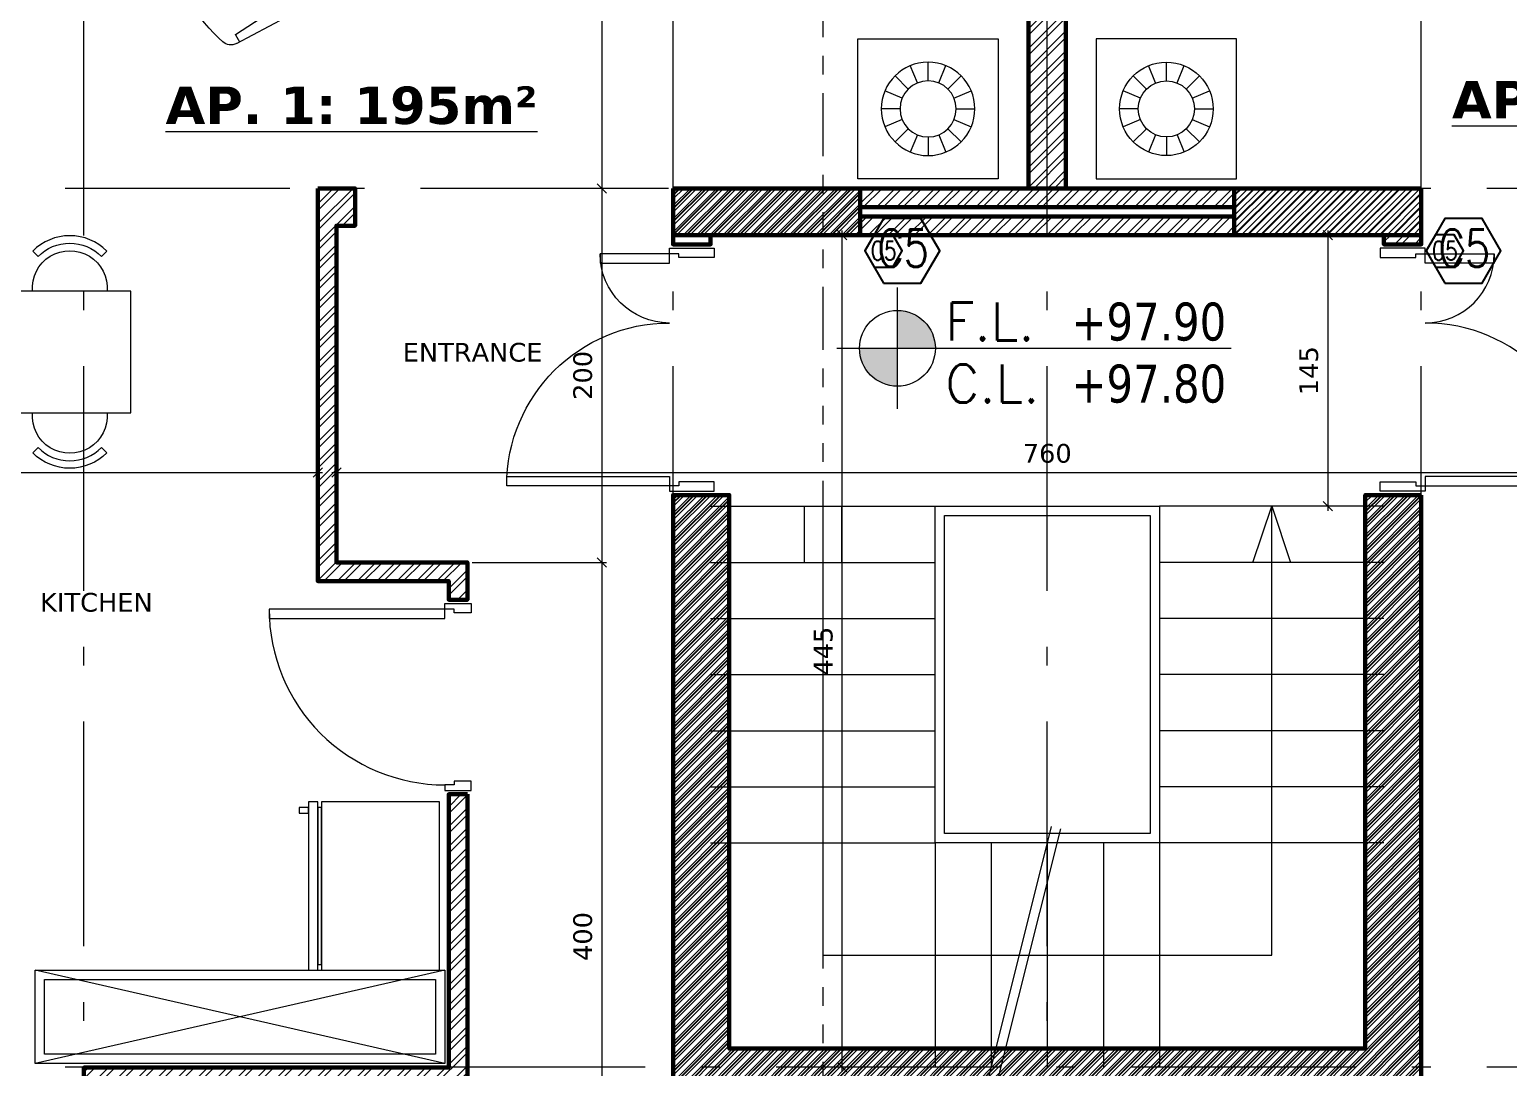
# Model space of a CAD drawing. Header units: inches. Extents: x -48 to 777, y -156 to 510.
# Drawn here: x 493.74 to 501.64, y 242.86 to 248.41 of the extents above; entities that cross this region are included whole.
import ezdxf
from ezdxf.enums import TextEntityAlignment as Align

# ---------------------------------------------------------------- set-up
doc = ezdxf.new("R2010")
doc.units = ezdxf.units.IN
doc.header["$MEASUREMENT"] = 0
for name, pattern in [('ACAD_ISO06W100', [36, 24, -3, 0, -3, 0, -3, 0, -3]), ('ACAD_ISO10W100', [18, 12, -3, 0, -3]), ('NUHA', [1.45, 0.75, -0.25, 0.2, -0.25])]:
    doc.linetypes.add(name, pattern=pattern)
doc.layers.get('Defpoints').update_dxf_attribs({"lineweight": 5})
for name, color, linetype, lineweight in [('A-AXIS', 253, 'ACAD_ISO10W100', 5), ('A-AXIS ST', 251, 'ACAD_ISO10W100', 5), ('A-DIM', 9, 'Continuous', 5), ('A-DOORS', 38, 'Continuous', 20), ('A-FURN1', 211, 'Continuous', 15), ('A-PILLARS', 1, 'Continuous', 60), ('A-SANITARY', 120, 'Continuous', 5), ('A-SIGNS1', 20, 'Continuous', 15), ('A-SIGNS2', 30, 'Continuous', 15), ('A-STAIRS', 135, 'Continuous', 20), ('A-TEXT', 50, 'Continuous', 15), ('A-WALLS', 7, 'Continuous', 60), ('D-METAL', 156, 'Continuous', 20), ('H-PILLARS', 61, 'Continuous', 5), ('H-WALLS', 51, 'Continuous', 5), ('modificat', 127, 'Continuous', 15)]:
    doc.layers.add(name, color=color, linetype=linetype, lineweight=lineweight)
for name, color, linetype in [('str-col-hatch', 8, 'Continuous'), ('str-COL-TAG-100', 1, 'Continuous'), ('str-COL-TAG-50', 7, 'Continuous'), ('str-columns', 3, 'Continuous'), ('str-walls', 5, 'Continuous')]:
    doc.layers.add(name, color=color, linetype=linetype)
doc.styles.add('ROMAND', font='verdana.ttf')
doc.styles.add('ROMANS', font='romans__.ttf', dxfattribs={"height": 0.14})
doc.dimstyles.new('M-1.50', dxfattribs={"dimtxt": 0.1, "dimasz": 0.05, "dimexe": 0.025, "dimexo": 0.025, "dimgap": 0.05, "dimtad": 1, "dimlfac": 100, "dimrnd": 0.5, "dimzin": 9, "dimdsep": 46, "dimtxsty": 'ROMAND', "dimblk": 'OBLIQUE', "dimcen": 1, "dimdle": 0.025, "dimclrd": 256, "dimclre": 256, "dimclrt": 2, "dimadec": 0, "dimazin": 0, "dimtfac": 0.666667, "dimtmove": 2, "dimatfit": 3, "dimfxl": 0.04, "dimtolj": 1, "dimtzin": 5, "dimlwd": -1, "dimlwe": -1, "dimarcsym": 0})
pattern_1 = [(45, (-242.49175, -76.21088), (-0.0530330086, 0.0530330086), []), (45, (-242.4564, -76.21088), (-0.0530330086, 0.0530330086), [])]
pattern_2 = [(45, (0, 99), (-0.053033009, 0.053033009), []), (45, (0.035355, 99), (-0.053033009, 0.053033009), [])]

# ---------------------------------------------------------------- blocks, each defined once
blk = doc.blocks.new('dzhgjfcgxbf')
for p, q in [((631.6, 370.2882), (631.5618, 370.3806)), ((631.6574, 370.2996), (631.6574, 370.3996)), ((631.7148, 370.2882), (631.7531, 370.3806)), ((631.5514, 370.2557), (631.4807, 370.3264)), ((631.7635, 370.2557), (631.8342, 370.3264)), ((631.5189, 370.207), (631.4265, 370.2453)), ((631.796, 370.207), (631.8884, 370.2453)), ((631.5074, 370.1496), (631.4074, 370.1496)), ((631.8074, 370.1496), (631.9074, 370.1496)), ((631.5189, 370.0922), (631.4265, 370.0539)), ((631.5514, 370.0435), (631.4807, 369.9728)), ((631.7635, 370.0435), (631.8342, 369.9728)), ((631.796, 370.0922), (631.8884, 370.0539)), ((631.6, 370.011), (631.5618, 369.9186)), ((631.6574, 369.9996), (631.6574, 369.8996)), ((631.7148, 370.011), (631.7531, 369.9186))]:
    blk.add_line(p, q)
for radius in [0.25, 0.15]:
    blk.add_circle((631.6574, 370.1496), radius)
blk = doc.blocks.new('GXFHGCGFCD')
at = {"layer": 'A-SIGNS1', "linetype": 'NUHA'}
h = blk.add_hatch(color=256, dxfattribs=at)
h.paths.add_polyline_path([(90.3819, 61.3301), (90.3819, 61.1701), (90.5419, 61.1701, 0.414214)])
h.paths.add_polyline_path([(90.3819, 61.1701), (90.2219, 61.1701, 0.414214), (90.3819, 61.0101)])
at = {"layer": 'A-SIGNS1'}
for p, q in [((90.3819, 60.9141), (90.3819, 61.4261)), ((90.1259, 61.1701), (91.7898, 61.1701))]:
    blk.add_line(p, q, dxfattribs=at)
blk.add_circle((90.3819, 61.1701), 0.16, dxfattribs=at)
blk = doc.blocks.new('DGXFHXFGDFD')
at = {"layer": 'A-SIGNS1'}
blk.add_blockref('GXFHGCGFCD', (0, 0), dxfattribs=at)
at = {"layer": 'A-SIGNS2', "linetype": 'NUHA', "style": 'ROMANS'}
for s, p in [('F.L.', (90.5835, 61.2031)), ('C.L.', (90.5835, 60.9413))]:
    blk.add_text(s, height=0.16, dxfattribs=at).set_placement(p)
at = {"layer": 'A-SIGNS2', "style": 'ROMANS', "width": 0.910135, "flags": 4}
for tag, p, p2 in [('NIV.FINI', (91.1159, 61.2031), (91.7898, 61.2031)), ('NIV.BETON', (91.1159, 60.9413), (91.7898, 60.9413))]:
    blk.add_attdef(tag, text='', height=0.16, dxfattribs=at).set_placement(p, p2, align=Align.FIT)
blk = doc.blocks.new('*U33')
for points in [[(1220, 870), (1220, 0), (1270, 0), (1270, 870)], [(80, 370), (80, 0), (30, 0), (30, 370)], [(30, 0), (0, 0), (0, -240), (50, -240), (50, -50), (30, -50), (30, 0)], [(1270, 0), (1300, 0), (1300, -240), (1250, -240), (1250, -50), (1270, -50), (1270, 0)]]:
    blk.add_lwpolyline(points, close=True)
for centre, radius, start, end in [((1270, 0), 870, 90, 180), ((30, 0), 370, 0, 90)]:
    blk.add_arc(centre, radius, start, end)
blk = doc.blocks.new('*U36')
for points in [[(130, -160), (100, -160), (100, -20), (150, -20), (150, -110), (130, -110), (130, -160)], [(1070, -160), (1100, -160), (1100, -20), (1050, -20), (1050, -110), (1070, -110), (1070, -160)], [(180, -1100), (180, -160), (130, -160), (130, -1100)]]:
    blk.add_lwpolyline(points, close=True)
blk.add_arc((130, -160), 940, 270, 0)
blk = doc.blocks.new('dgfhfjftdr')
for p, q in [((626.4171, 371.6775), (625.8677, 371.7032)), ((625.8405, 371.6693), (625.8404, 371.6414)), ((626.394, 371.6295), (625.8675, 371.6074)), ((626.3957, 371.6312), (626.3958, 371.6784)), ((626.4903, 371.5975), (626.4818, 371.6265)), ((625.8385, 370.8722), (625.8386, 370.9)), ((626.3923, 370.9093), (625.8658, 370.9339)), ((626.3939, 370.9075), (626.3938, 370.8584)), ((626.4887, 370.9407), (626.48, 370.9118)), ((626.4151, 370.8612), (625.8656, 370.8381))]:
    blk.add_line(p, q)
at = {"extrusion": (0, 0, -1)}
for centre, major_axis, start_param, end_param in [((625.8668, 371.676), (0.0192, 0.0192), 3.676099, 5.532161), ((625.841, 371.5474), (0.0926, 0.0926), 3.923254, 5.487744), ((625.8667, 371.6345), (0.0192, 0.0192), 2.326718, 4.18278), ((625.2447, 371.272), (0.754, 0.754), 0.449496, 1.125822), ((626.3939, 371.6312), (0.00125, 0.00125), 0.787847, 2.314305), ((626.4138, 371.6066), (0.0501, 0.0501), -0.738611, 0.501265), ((625.3074, 371.272), (0.8675, 0.8675), 0.516881, 1.058813), ((627.1695, 371.2675), (1.0507, 1.0507), 3.74268, 4.116199), ((625.8397, 370.994), (0.0926, 0.0926), 2.371136, 3.935625), ((625.8649, 370.9068), (0.0192, 0.0192), 3.676099, 5.532161), ((626.3922, 370.9075), (0.00125, 0.00125), -0.738611, 0.787847), ((626.4121, 370.932), (0.0501, 0.0501), 1.074429, 2.314305), ((625.8648, 370.8653), (0.0192, 0.0192), 2.326718, 4.18278)]:
    blk.add_ellipse(centre, major_axis=major_axis, ratio=1, start_param=start_param, end_param=end_param, dxfattribs=at)
blk = doc.blocks.new('DZGXFDHYN')
for points in [[(28.3776, 30.5482), (29.2776, 30.5482), (29.2776, 31.1782), (28.3776, 31.1782)], [(28.3776, 30.4782), (29.2776, 30.4782), (29.2776, 30.5282), (28.3776, 30.5282)], [(28.4076, 30.5282), (29.2476, 30.5282), (29.2476, 30.5482), (28.4076, 30.5482)], [(28.4376, 30.4782), (28.4076, 30.4782), (28.4076, 30.4282), (28.4376, 30.4282)]]:
    blk.add_lwpolyline(points, close=True)
blk = doc.blocks.new('AXIS')
at = {"layer": 'A-AXIS ST', "ltscale": 0.1}
for p, q in [((637.51853, 296.91777), (637.51853, 336.01919)), ((640.66853, 296.91777), (640.66853, 336.01919)), ((642.66853, 296.91777), (642.66853, 336.01919)), ((644.66853, 296.91777), (644.66853, 336.01919)), ((657.61853, 323.76934), (627.81853, 323.76934)), ((657.61853, 319.06933), (627.81853, 319.06933))]:
    blk.add_line(p, q, dxfattribs=at)
blk = doc.blocks.new('_Oblique')
at = {"color": 0, "linetype": 'ByBlock', "lineweight": -2}
blk.add_line((-0.5, -0.5), (0.5, 0.5), dxfattribs=at)
blk = doc.blocks.new('*D1339')
at = {"layer": 'A-DIM', "transparency": 16777216}
blk.add_line((491.2018, 246.0387), (495.3018, 246.0387), dxfattribs=at)
at = {"layer": 'Defpoints', "color": 0, "transparency": 16777216}
for p in [(491.2268, 246.0387), (495.2768, 246.0387), (495.2768, 246.0387)]:
    blk.add_point(p, dxfattribs=at)
at = {"layer": 'A-DIM', "transparency": 16777216, "xscale": 0.05, "yscale": 0.05, "zscale": 0.05, "rotation": 180}
blk.add_blockref('_Oblique', (491.2268, 246.0387), dxfattribs=at)
at = {"layer": 'A-DIM', "transparency": 16777216, "xscale": 0.05, "yscale": 0.05, "zscale": 0.05}
blk.add_blockref('_Oblique', (495.2768, 246.0387), dxfattribs=at)
at = {"layer": 'A-DIM', "color": 2, "transparency": 16777216, "insert": (493.2518, 246.1407), "char_height": 0.1, "attachment_point": 5, "style": 'ROMAND'}
blk.add_mtext('\\A1;405', dxfattribs=at)
blk = doc.blocks.new('*D1340')
at = {"layer": 'A-DIM', "transparency": 16777216}
for p, q in [((495.3518, 246.0387), (503.0018, 246.0387)), ((495.3768, 246.0137), (495.3768, 246.0137))]:
    blk.add_line(p, q, dxfattribs=at)
at = {"layer": 'Defpoints', "color": 0, "transparency": 16777216}
for p in [(495.3768, 246.0387), (502.9768, 246.0387), (502.9768, 246.0387)]:
    blk.add_point(p, dxfattribs=at)
at = {"layer": 'A-DIM', "transparency": 16777216, "xscale": 0.05, "yscale": 0.05, "zscale": 0.05, "rotation": 180}
blk.add_blockref('_Oblique', (495.3768, 246.0387), dxfattribs=at)
at = {"layer": 'A-DIM', "transparency": 16777216, "xscale": 0.05, "yscale": 0.05, "zscale": 0.05}
blk.add_blockref('_Oblique', (502.9768, 246.0387), dxfattribs=at)
at = {"layer": 'A-DIM', "color": 2, "transparency": 16777216, "insert": (499.1768, 246.1407), "char_height": 0.1, "attachment_point": 5, "style": 'ROMAND'}
blk.add_mtext('\\A1;760', dxfattribs=at)
blk = doc.blocks.new('*D1352')
at = {"layer": 'A-DIM', "transparency": 16777216}
blk.add_line((500.6768, 247.3337), (500.6768, 245.8337), dxfattribs=at)
at = {"layer": 'Defpoints', "color": 0, "transparency": 16777216}
for p in [(500.6768, 247.3087), (500.6768, 245.8587), (500.6768, 245.8587)]:
    blk.add_point(p, dxfattribs=at)
at = {"layer": 'A-DIM', "transparency": 16777216, "xscale": 0.05, "yscale": 0.05, "zscale": 0.05}
for p, rotation in [((500.6768, 247.3087), 90), ((500.6768, 245.8587), 270)]:
    blk.add_blockref('_Oblique', p, dxfattribs=dict(at, rotation=rotation))
at = {"layer": 'A-DIM', "color": 2, "transparency": 16777216, "insert": (500.5756, 246.5837), "char_height": 0.1, "attachment_point": 5, "rotation": 90, "style": 'ROMAND'}
blk.add_mtext('\\A1;145', dxfattribs=at)
blk = doc.blocks.new('*D1234')
at = {"layer": 'A-DIM', "transparency": 16777216}
for p, q in [((496.8304, 253.8085), (496.7709, 253.8085)), ((496.7959, 253.8335), (496.7959, 247.5334)), ((497.1518, 247.5584), (496.7709, 247.5584))]:
    blk.add_line(p, q, dxfattribs=at)
at = {"layer": 'Defpoints', "color": 0, "transparency": 16777216}
for p in [(496.8554, 253.8085), (496.7959, 247.5584), (497.1768, 247.5584)]:
    blk.add_point(p, dxfattribs=at)
at = {"layer": 'A-DIM', "transparency": 16777216, "xscale": 0.05, "yscale": 0.05, "zscale": 0.05}
for p, rotation in [((496.7959, 253.8085), 90), ((496.7959, 247.5584), 270)]:
    blk.add_blockref('_Oblique', p, dxfattribs=dict(at, rotation=rotation))
at = {"layer": 'A-DIM', "color": 2, "transparency": 16777216, "insert": (496.6938, 250.6835), "char_height": 0.1, "attachment_point": 5, "rotation": 90, "style": 'ROMAND'}
blk.add_mtext('\\A1;625', dxfattribs=at)
blk = doc.blocks.new('*D1235')
at = {"layer": 'A-DIM', "transparency": 16777216}
for p, q in [((497.1518, 247.5584), (496.7709, 247.5584)), ((496.7959, 247.5834), (496.7959, 245.5334)), ((496.1018, 245.5584), (496.8209, 245.5584))]:
    blk.add_line(p, q, dxfattribs=at)
at = {"layer": 'Defpoints', "color": 0, "transparency": 16777216}
for p in [(497.1768, 247.5584), (496.0768, 245.5584), (496.7959, 245.5584)]:
    blk.add_point(p, dxfattribs=at)
at = {"layer": 'A-DIM', "transparency": 16777216, "xscale": 0.05, "yscale": 0.05, "zscale": 0.05}
for p, rotation in [((496.7959, 247.5584), 90), ((496.7959, 245.5584), 270)]:
    blk.add_blockref('_Oblique', p, dxfattribs=dict(at, rotation=rotation))
at = {"layer": 'A-DIM', "color": 2, "transparency": 16777216, "insert": (496.6938, 246.5584), "char_height": 0.1, "attachment_point": 5, "rotation": 90, "style": 'ROMAND'}
blk.add_mtext('\\A1;200', dxfattribs=at)
blk = doc.blocks.new('*D1236')
at = {"layer": 'A-DIM', "transparency": 16777216}
for p, q in [((496.7959, 245.5834), (496.7959, 241.5319)), ((496.1018, 245.5584), (496.8209, 245.5584)), ((496.7968, 241.5569), (496.7709, 241.5569))]:
    blk.add_line(p, q, dxfattribs=at)
at = {"layer": 'Defpoints', "color": 0, "transparency": 16777216}
for p in [(496.0768, 245.5584), (496.7959, 241.5569), (496.8218, 241.5569)]:
    blk.add_point(p, dxfattribs=at)
at = {"layer": 'A-DIM', "transparency": 16777216, "xscale": 0.05, "yscale": 0.05, "zscale": 0.05}
for p, rotation in [((496.7959, 245.5584), 90), ((496.7959, 241.5569), 270)]:
    blk.add_blockref('_Oblique', p, dxfattribs=dict(at, rotation=rotation))
at = {"layer": 'A-DIM', "color": 2, "transparency": 16777216, "insert": (496.6938, 243.5577), "char_height": 0.1, "attachment_point": 5, "rotation": 90, "style": 'ROMAND'}
blk.add_mtext('\\A1;400', dxfattribs=at)
blk = doc.blocks.new('*D1312')
at = {"layer": 'A-DIM', "transparency": 16777216}
for p, q in [((498.0809, 242.8334), (498.0809, 247.3334)), ((498.394, 247.3084), (498.0559, 247.3084)), ((498.5518, 242.8584), (498.0559, 242.8584))]:
    blk.add_line(p, q, dxfattribs=at)
at = {"layer": 'Defpoints', "color": 0, "transparency": 16777216}
for p in [(498.0809, 247.3084), (498.419, 247.3084), (498.5768, 242.8584)]:
    blk.add_point(p, dxfattribs=at)
at = {"layer": 'A-DIM', "transparency": 16777216, "xscale": 0.05, "yscale": 0.05, "zscale": 0.05}
for p, rotation in [((498.0809, 247.3084), 90), ((498.0809, 242.8584), 270)]:
    blk.add_blockref('_Oblique', p, dxfattribs=dict(at, rotation=rotation))
at = {"layer": 'A-DIM', "color": 2, "transparency": 16777216, "insert": (497.9799, 245.0834), "char_height": 0.1, "attachment_point": 5, "rotation": 90, "style": 'ROMAND'}
blk.add_mtext('\\A1;445', dxfattribs=at)
blk = doc.blocks.new('tags')
at = {"layer": 'str-COL-TAG-100', "color": 2}
blk.add_lwpolyline([(0.125, -0.2616), (0.325, -0.2616), (0.425, -0.0884), (0.325, 0.0848), (0.125, 0.0848), (0.025, -0.0884)], close=True, dxfattribs=at)
at = {"layer": 'str-COL-TAG-50', "color": 2}
blk.add_lwpolyline([(0.075, -0.175), (0.175, -0.175), (0.225, -0.0884), (0.175, -0.0018), (0.075, -0.0018), (0.025, -0.0884)], close=True, dxfattribs=at)
at = {"layer": 'str-COL-TAG-100', "color": 1, "style": 'ROMANS', "width": 0.699426}
blk.add_attdef('NUMBER', text='', height=0.2, dxfattribs=at).set_placement((0.0918, -0.1741), (0.3679, -0.1741), align=Align.FIT)
at = {"layer": 'str-COL-TAG-50', "color": 1, "style": 'ROMANS', "width": 0.697102}
blk.add_attdef('NUMBER', text='', height=0.1, dxfattribs=at).set_placement((0.0562, -0.1375), (0.1938, -0.1375), align=Align.FIT)

msp = doc.modelspace()

# ---------------------------------------------------------------- hatches: boundary and pattern name
at = {"layer": 'H-PILLARS'}
h = msp.add_hatch(dxfattribs=at)
h.set_pattern_fill('ANSI31', color=256, scale=0.2)
h.set_pattern_definition([(45, (-44.191753, -76.21929), (-0.0176776695, 0.0176776695), [])])
h.paths.add_polyline_path([(497.17678, 247.55845), (497.17678, 247.30845), (498.17678, 247.30845), (498.17678, 247.55845)])
h = msp.add_hatch(dxfattribs=at)
h.set_pattern_fill('ANSI31', color=256, scale=0.2)
h.set_pattern_definition([(45, (-44.991753, -76.21929), (-0.0176776695, 0.0176776695), [])])
h.paths.add_polyline_path([(501.17678, 247.55845), (501.17678, 247.30845), (500.17678, 247.30845), (500.17678, 247.55845)])
h = msp.add_hatch(dxfattribs=at)
h.set_pattern_fill('ANSI31', color=256, scale=0.2)
h.set_pattern_definition([(45, (-44.491753, -76.21929), (-0.0176776695, 0.0176776695), [])])
h.paths.add_polyline_path([(501.17678, 245.91845), (501.17678, 242.65688), (497.17678, 242.65688), (497.17678, 245.91845), (497.47678, 245.91845), (497.47678, 242.95845), (500.87678, 242.95845), (500.87678, 245.91845)])
at = {"layer": 'H-WALLS'}
h = msp.add_hatch(dxfattribs=at)
h.set_pattern_fill('ANSI32', color=256, scale=0.2)
h.set_pattern_definition(pattern_1)
h.paths.add_polyline_path([(499.27678, 247.55845), (499.07678, 247.55845), (499.07678, 253.80845), (499.27678, 253.80845)])
h = msp.add_hatch(dxfattribs=at)
h.set_pattern_fill('ANSI32', color=256, scale=0.2)
h.set_pattern_definition(pattern_1)
h.paths.add_polyline_path([(495.27678, 247.55845), (495.47678, 247.55845), (495.47678, 247.35845), (495.37678, 247.35845), (495.37678, 245.55845), (496.07678, 245.55845), (496.07678, 245.35845), (495.97678, 245.35845), (495.97678, 245.45845), (495.27678, 245.45845)], flags=17)
h = msp.add_hatch(dxfattribs=at)
h.set_pattern_fill('ANSI32', color=256, scale=0.2)
h.set_pattern_definition(pattern_2)
h.paths.add_polyline_path([(500.17678, 247.55845), (498.17678, 247.55845), (498.17678, 247.45845), (500.17678, 247.45845)])
h = msp.add_hatch(dxfattribs=at)
h.set_pattern_fill('ANSI32', color=256, scale=0.2)
h.set_pattern_definition(pattern_2)
h.paths.add_polyline_path([(500.17678, 247.40845), (498.17678, 247.40845), (498.17678, 247.30845), (500.17678, 247.30845)])
h = msp.add_hatch(dxfattribs=at)
h.set_pattern_fill('ANSI32', color=256, scale=0.2)
h.set_pattern_definition(pattern_2)
h.paths.add_polyline_path([(500.97678, 247.30845), (501.17678, 247.30845), (501.17678, 247.25845), (500.97678, 247.25845)])
h = msp.add_hatch(dxfattribs=at)
h.set_pattern_fill('ANSI32', color=256, scale=0.2)
h.set_pattern_definition(pattern_1)
h.paths.add_polyline_path([(496.07678, 244.31845), (495.97678, 244.31845), (495.97678, 242.85688), (494.02678, 242.85688), (494.02678, 242.75688), (495.97678, 242.75688), (495.97678, 242.67648), (496.07678, 242.67648)], flags=17)
at = {"layer": 'str-col-hatch'}
h = msp.add_hatch(dxfattribs=at)
h.set_pattern_fill('ANSI31', color=256, scale=0.4)
h.set_pattern_definition([(45, (-198.20302, 196.5992), (-0.035355339, 0.035355339), [])])
h.paths.add_polyline_path([(497.17678, 247.55845), (497.17678, 247.30845), (498.17678, 247.30845), (498.17678, 247.55845)])
h = msp.add_hatch(dxfattribs=at)
h.set_pattern_fill('ANSI31', color=256, scale=0.4)
h.set_pattern_definition([(45, (-195.20302, 196.5992), (-0.035355339, 0.035355339), [])])
h.paths.add_polyline_path([(500.17678, 247.55845), (500.17678, 247.30845), (501.17678, 247.30845), (501.17678, 247.55845)])
at = {"layer": 'str-walls'}
h = msp.add_hatch(dxfattribs=at)
h.set_pattern_fill('ANSI31', color=8, scale=0.4)
h.set_pattern_definition([(45, (-99, 1e-10), (-0.035355339, 0.035355339), [])])
h.paths.add_polyline_path([(497.47678, 245.91845), (497.47678, 242.95845), (500.87678, 242.95845), (500.87678, 245.91845), (501.17678, 245.91845), (501.17678, 242.65688), (497.17679, 242.65686), (497.17677, 245.91845)])

# ---------------------------------------------------------------- linework, layer by layer
at = {"layer": 'A-AXIS', "linetype": 'ACAD_ISO06W100', "ltscale": 0.014}
msp.add_lwpolyline([(497.97678, 261.53523), (497.97678, 206.99672)], dxfattribs=at)
at = {"layer": 'A-FURN1'}
for points in [[(498.91476, 247.60855), (498.16476, 247.60855), (498.16476, 248.35855), (498.91476, 248.35855)], [(499.43879, 247.60855), (500.18879, 247.60855), (500.18879, 248.35855), (499.43879, 248.35855)]]:
    msp.add_lwpolyline(points, close=True, dxfattribs=at)
at = {"layer": 'A-FURN1', "extrusion": (0, 0, -1)}
for points in [[(-493.75309, 247.22317), (-493.78137, 247.19489, 0.4142136), (-494.12078, 247.19489), (-494.14907, 247.22317, -0.4142136)], [(-493.75309, 246.14371), (-493.78137, 246.17199, -0.4142136), (-494.12078, 246.17199), (-494.14907, 246.14371, 0.4142136)]]:
    msp.add_lwpolyline(points, format="xyb", close=True, dxfattribs=at)
for centre, start, end in [((-493.95108, 247.02518), 355.198389, 184.801611), ((-493.95108, 246.3417), 175.198389, 4.801611)]:
    msp.add_arc(centre, 0.2, start, end, dxfattribs=at)
at = {"layer": 'A-PILLARS'}
for points in [[(497.17678, 247.55845), (497.17678, 247.30845), (498.17678, 247.30845), (498.17678, 247.55845)], [(501.17678, 247.55845), (501.17678, 247.30845), (500.17678, 247.30845), (500.17678, 247.55845)], [(501.17678, 245.91845), (501.17678, 242.65688), (497.17678, 242.65688), (497.17678, 245.91845), (497.47678, 245.91845), (497.47678, 242.95845), (500.87678, 242.95845), (500.87678, 245.91845)]]:
    msp.add_lwpolyline(points, close=True, dxfattribs=at)
at = {"layer": 'A-SANITARY'}
msp.add_lwpolyline([(491.22678, 247.00844), (491.22678, 247.00844), (491.22678, 242.85688), (491.22896, 243.05688), (491.82678, 243.05688), (491.82678, 246.35844), (494.27678, 246.35844), (494.27678, 247.00844), (491.22678, 247.00844)], dxfattribs=at)
at = {"layer": 'A-SIGNS1'}
for p, q in [((499.1986, 244.14572), (498.86136, 242.79676)), ((499.2471, 244.13359), (498.90986, 242.78464))]:
    msp.add_line(p, q, dxfattribs=at)
for points in [[(497.87678, 245.85845), (497.87678, 245.55845)], [(497.97678, 245.85845), (497.97678, 243.45845), (500.37678, 243.45845), (500.37678, 245.85845)], [(498.07678, 245.85845), (498.07678, 245.55845)], [(500.27678, 245.55845), (500.37678, 245.85845), (500.47678, 245.55845)]]:
    msp.add_lwpolyline(points, dxfattribs=at)
at = {"layer": 'A-STAIRS'}
for p, q in [((498.57678, 244.05845), (498.57678, 242.85845)), ((498.87678, 244.05845), (498.87678, 242.85845)), ((499.17678, 244.05845), (499.17678, 242.85845)), ((499.47678, 244.05845), (499.47678, 242.85845)), ((499.77678, 244.05845), (499.77678, 242.85845))]:
    msp.add_line(p, q, dxfattribs=at)
for points in [[(497.37678, 245.85845), (498.57678, 245.85845)], [(500.97678, 245.85845), (499.77678, 245.85845)], [(498.57678, 244.05845), (498.57678, 245.74595)], [(497.37678, 245.55845), (498.57678, 245.55845)], [(500.97678, 245.55845), (499.77678, 245.55845)], [(497.37678, 245.25845), (498.57678, 245.25845)], [(500.97678, 245.25845), (499.77678, 245.25845)], [(497.37678, 244.95845), (498.57678, 244.95845)], [(500.97678, 244.95845), (499.77678, 244.95845)], [(497.37678, 244.65845), (498.57678, 244.65845)], [(500.97678, 244.65845), (499.77678, 244.65845)], [(497.37678, 244.35845), (498.57678, 244.35845)], [(500.97678, 244.35845), (499.77678, 244.35845)], [(497.37678, 244.05845), (498.57678, 244.05845)], [(500.97678, 244.05845), (499.77678, 244.05845)]]:
    msp.add_lwpolyline(points, dxfattribs=at)
at = {"layer": 'A-WALLS'}
for points in [[(499.27678, 247.55845), (499.07678, 247.55845), (499.07678, 253.80845), (499.27678, 253.80845)], [(495.27678, 247.55845), (495.47678, 247.55845), (495.47678, 247.35845), (495.37678, 247.35845), (495.37678, 245.55845), (496.07678, 245.55845), (496.07678, 245.35845), (495.97678, 245.35845), (495.97678, 245.45845), (495.27678, 245.45845)], [(500.17678, 247.55845), (498.17678, 247.55845), (498.17678, 247.45845), (500.17678, 247.45845)], [(500.17678, 247.40845), (498.17678, 247.40845), (498.17678, 247.30845), (500.17678, 247.30845)], [(497.37678, 247.30845), (497.17678, 247.30845), (497.17678, 247.25845), (497.37678, 247.25845)], [(500.97678, 247.30845), (501.17678, 247.30845), (501.17678, 247.25845), (500.97678, 247.25845)], [(496.07678, 244.31845), (495.97678, 244.31845), (495.97678, 242.85688), (494.02678, 242.85688), (494.02678, 242.75688), (495.97678, 242.75688), (495.97678, 242.67648), (496.07678, 242.67648)]]:
    msp.add_lwpolyline(points, close=True, dxfattribs=at)
at = {"layer": 'D-METAL'}
for points in [[(498.57678, 245.85845), (499.77678, 245.85845), (499.77678, 244.05845), (498.57678, 244.05845)], [(498.62678, 245.80845), (499.72678, 245.80845), (499.72678, 244.10845), (498.62678, 244.10845)]]:
    msp.add_lwpolyline(points, close=True, dxfattribs=at)
at = {"layer": 'modificat'}
for p, q in [((495.95678, 242.87845), (493.76678, 243.37845)), ((495.95678, 243.37845), (493.76678, 242.87845))]:
    msp.add_line(p, q, dxfattribs=at)
for points in [[(493.76678, 243.37845), (495.95678, 243.37845), (495.95678, 242.87845), (493.76678, 242.87845)], [(493.81678, 243.32845), (495.90678, 243.32845), (495.90678, 242.92845), (493.81678, 242.92845)]]:
    msp.add_lwpolyline(points, close=True, dxfattribs=at)
at = {"layer": 'str-columns'}
for points in [[(498.17678, 247.30845), (498.17678, 247.55845), (497.17678, 247.55845), (497.17678, 247.30845)], [(501.17678, 247.30845), (501.17678, 247.55845), (500.17678, 247.55845), (500.17678, 247.30845)]]:
    msp.add_lwpolyline(points, close=True, dxfattribs=at)
at = {"layer": 'str-walls'}
msp.add_lwpolyline([(497.47678, 245.91845), (497.47678, 242.95845), (500.87678, 242.95845), (500.87678, 245.91845), (501.17678, 245.91845), (501.17678, 242.65688), (497.17679, 242.65686), (497.17677, 245.91845)], close=True, dxfattribs=at)

# ---------------------------------------------------------------- block references
at = {"layer": 'A-DIM'}
msp.add_blockref('AXIS', (-143.49175, -76.21088), dxfattribs=at)
at = {"layer": 'A-DOORS'}
for name, p, xscale, yscale, zscale, rotation in [('*U33', (497.15678, 247.23845), -0.0009999999999906002, 0.0009999999999906002, 0.0009999999999906002, 89.99999881793907), ('*U33', (501.19678, 247.23845), 0.0009999999999906002, 0.0009999999999906002, 0.0009999999999906002, 270.0000011820609), ('*U36', (496.11678, 245.43845), 0.0009999999999906, 0.0009999999999906, 0.0009999999999906, 270)]:
    msp.add_blockref(name, p, dxfattribs=dict(at, xscale=xscale, yscale=yscale, zscale=zscale, rotation=rotation))
at = {"layer": 'A-FURN1', "extrusion": (0, 0, -1), "xscale": -0.9, "yscale": 0.9000000000000001, "zscale": 0.9000000000000001, "rotation": 149.1098663755521}
msp.add_blockref('dgfhfjftdr', (-806.9128, 824.8323, -97), dxfattribs=at)
at = {"layer": 'A-FURN1', "extrusion": (0, 0, -1)}
msp.add_blockref('dzhgjfcgxbf', (-1130.1972, -122.16604), dxfattribs=at)
at = {"layer": 'A-FURN1', "extrusion": (0, 0, -1), "xscale": -1}
msp.add_blockref('dzhgjfcgxbf', (131.84365, -122.16604), dxfattribs=at)
at = {"layer": 'A-SANITARY', "extrusion": (0, 0, -1), "xscale": -1, "rotation": 90}
msp.add_blockref('DZGXFDHYN', (-464.74933, 272.65509), dxfattribs=at)
at = {"layer": 'A-SIGNS1'}
ref = msp.add_blockref('DGXFHXFGDFD', (383.84397, 169.1883), dxfattribs=dict(at, xscale=1.267200000000003, yscale=1.267200000000003, zscale=1.267200000000003))
ref.add_attrib('NIV.FINI', '+97.90', dxfattribs={"layer": 'A-SIGNS2', "height": 0.202752, "style": 'ROMAND', "width": 0.797031}).set_placement((499.30599, 246.74492), (500.13396, 246.74492), align=Align.FIT)
ref.add_attrib('NIV.BETON', '+97.80', dxfattribs={"layer": 'A-SIGNS2', "height": 0.202752, "style": 'ROMAND', "width": 0.797031}).set_placement((499.30599, 246.41315), (500.13396, 246.41315), align=Align.FIT)
at = {"layer": 'str-columns'}
ref = msp.add_blockref('tags', (498.17678, 247.31229), dxfattribs=at)
ref.add_attrib('NUMBER', 'C5', dxfattribs={"layer": 'str-COL-TAG-50', "color": 1, "height": 0.1, "style": 'ROMANS', "width": 0.63631}).set_placement((498.23297, 247.17479), (498.37056, 247.17479), align=Align.FIT)
ref.add_attrib('NUMBER', 'C5', dxfattribs={"layer": 'str-COL-TAG-100', "color": 1, "height": 0.2, "style": 'ROMANS', "width": 0.638431}).set_placement((498.26862, 247.13824), (498.54471, 247.13824), align=Align.FIT)
ref = msp.add_blockref('tags', (501.17678, 247.31229), dxfattribs=at)
ref.add_attrib('NUMBER', 'C5', dxfattribs={"layer": 'str-COL-TAG-50', "color": 1, "height": 0.1, "style": 'ROMANS', "width": 0.63631}).set_placement((501.23297, 247.17479), (501.37056, 247.17479), align=Align.FIT)
ref.add_attrib('NUMBER', 'C5', dxfattribs={"layer": 'str-COL-TAG-100', "color": 1, "height": 0.2, "style": 'ROMANS', "width": 0.638431}).set_placement((501.26862, 247.13824), (501.54471, 247.13824), align=Align.FIT)

# ---------------------------------------------------------------- texts
at = {"layer": 'A-TEXT', "width": 2.4947222, "attachment_point": 9, "style": 'ROMAND'}
for s, insert, char_height in [('{\\fVerdana|b1|i0|c0|p34;\\LAP. 1: 195m²}', (496.45112, 247.89906), 0.2), ('{\\fVerdana|b1|i0|c0|p34;\\LAP. 2: 186m²}', (503.32848, 247.92892), 0.2), ('ENTRANCE', (496.47816, 246.63013), 0.1), ('KITCHEN', (494.39446, 245.29308), 0.1)]:
    msp.add_mtext(s, dxfattribs=dict(at, insert=insert, char_height=char_height))

# ---------------------------------------------------------------- dimensions: what is measured, and where the dimension line sits
at = {"layer": 'A-DIM'}
for base, p1, p2, picture, middle in [((496.79585, 247.55845), (496.85542, 253.80849), (497.17678, 247.55845), '*D1234', (496.69377, 250.68347)), ((496.79585, 245.55845), (497.17678, 247.55845), (496.07678, 245.55845), '*D1235', (496.69377, 246.55845)), ((498.08095, 247.30845), (498.57678, 242.85845), (498.41897, 247.30845), '*D1312', (497.9799, 245.08345)), ((500.67678, 245.85868), (500.67678, 247.30868), (500.67678, 245.85868), '*D1352', (500.57557, 246.58368)), ((496.79585, 241.55688), (496.07678, 245.55845), (496.82183, 241.55688), '*D1236', (496.6938, 243.55767))]:
    dim = msp.add_linear_dim(base=base, p1=p1, p2=p2, angle=90, dimstyle='M-1.50', dxfattribs=at)
    dim.commit()
    dim.dimension.update_dxf_attribs({"geometry": picture, "text_midpoint": middle})
for base, p1, p2, picture, middle in [((495.27678, 246.03867), (491.22678, 246.03867), (495.27678, 246.03867), '*D1339', (493.25178, 246.14072)), ((502.97678, 246.03867), (495.37678, 246.03867), (502.97678, 246.03867), '*D1340', (499.17678, 246.14072))]:
    dim = msp.add_linear_dim(base=base, p1=p1, p2=p2, dimstyle='M-1.50', dxfattribs=at)
    dim.commit()
    dim.dimension.update_dxf_attribs({"geometry": picture, "text_midpoint": middle})

doc.saveas('drawing.dxf')
